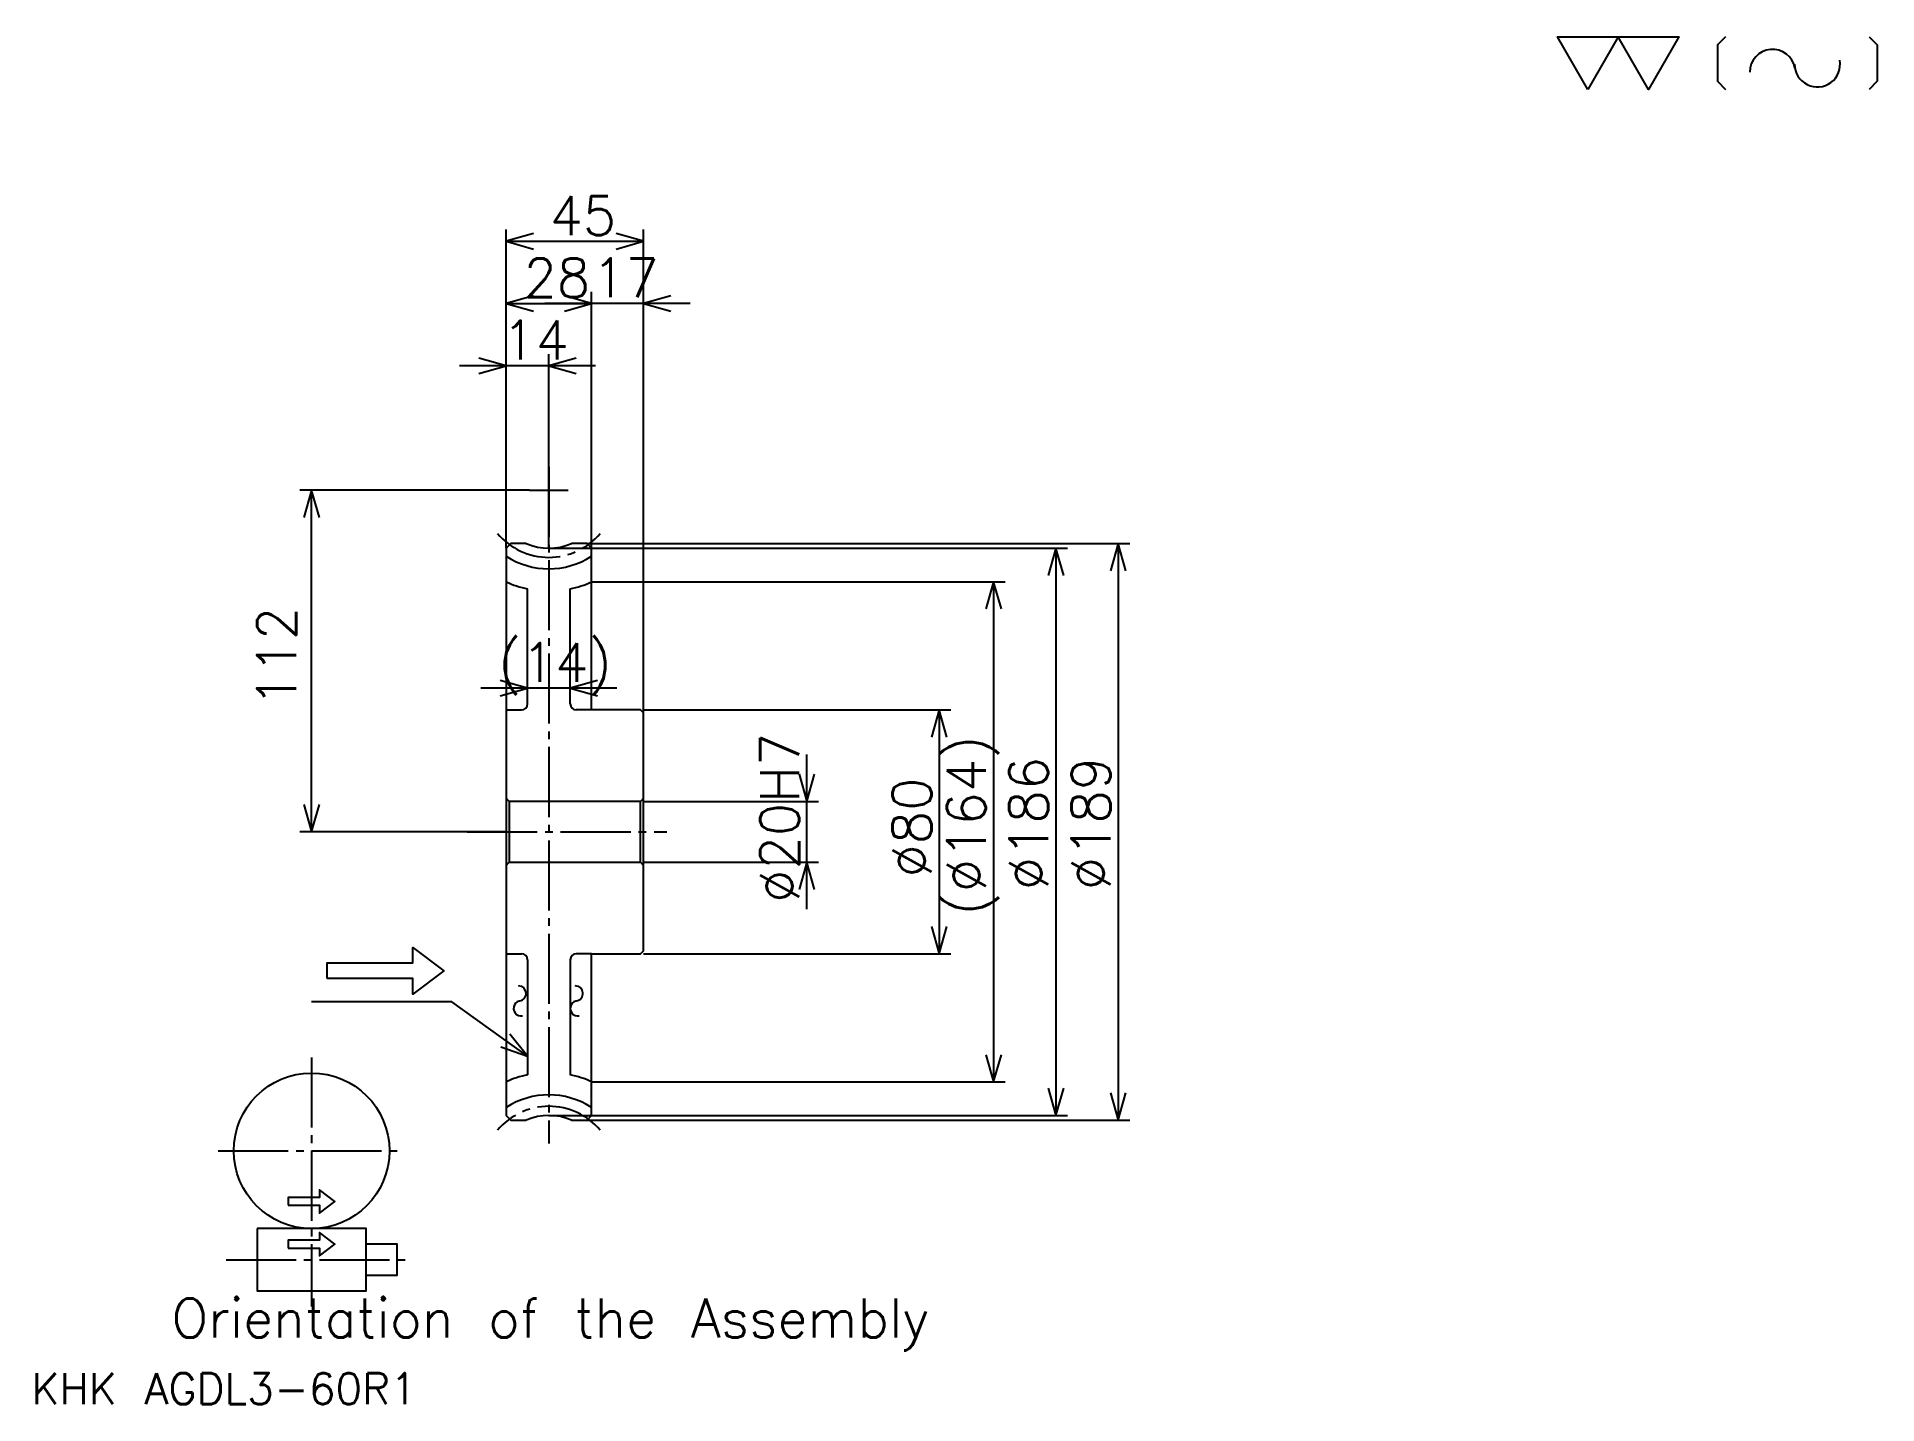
# Model space of a CAD drawing. Extents: x 27 to 631, y 28 to 476.
import ezdxf

# ---------------------------------------------------------------- set-up
doc = ezdxf.new("R2010")
doc.units = 0
doc.linetypes.add('DASHDOT', pattern=[30.612244, 22.959184, -2.55102, 2.55102, -2.55102])
doc.layers.get('0').update_dxf_attribs({"linetype": 'CONTINUOUS'})
doc.layers.add('DASHDOT', color=6, linetype='DASHDOT')
doc.styles.add('KANJI', font='TXT', dxfattribs={"bigfont": 'BIGFONT'})

msp = doc.modelspace()

# ---------------------------------------------------------------- linework, layer by layer
at = {"color": 5}
for p, q in [((181.122452, 310.239807), (181.122452, 413.198975)), ((226.122452, 310.239807), (226.122452, 413.198975)), ((181.122452, 409.372437), (226.122452, 409.372437)), ((209.122452, 310.239807), (209.122452, 392.790833)), ((181.122452, 388.964294), (209.122452, 388.964294)), ((241.428574, 388.964294), (193.81633, 388.964294)), ((210.428574, 368.556122), (165.81633, 368.556122)), ((181.122452, 310.239807), (181.122452, 372.38266)), ((195.122452, 327.739807), (195.122452, 372.38266)), ((188.775513, 327.739807), (113.520409, 327.739807)), ((117.346939, 215.739792), (117.346939, 327.739807)), ((195.122452, 308.739807), (195.122452, 327.739807)), ((181.122452, 308.739807), (181.122452, 310.239807)), ((195.122452, 308.739807), (226.122452, 308.739807)), ((207.622452, 310.239807), (226.122452, 310.239807)), ((209.122452, 308.739807), (209.122452, 310.239807)), ((226.122452, 310.239807), (385.561218, 310.239807)), ((226.122452, 254.739792), (226.122452, 310.239807)), ((226.122452, 308.739807), (365.153076, 308.739807)), ((361.326538, 308.739807), (361.326538, 122.739792)), ((381.73468, 310.239807), (381.73468, 121.239792)), ((209.122452, 297.739807), (226.122452, 297.739807)), ((226.122452, 297.739807), (344.744934, 297.739807)), ((340.918396, 297.739807), (340.918396, 133.739792)), ((217.428574, 262.841827), (172.81633, 262.841827)), ((226.122452, 255.739792), (326.887756, 255.739792)), ((323.061218, 255.739792), (323.061218, 175.739792)), ((279.693878, 190.43367), (279.693878, 241.045914)), ((226.122452, 225.739792), (283.520416, 225.739792)), ((181.122452, 215.739792), (113.520409, 215.739792)), ((226.122452, 205.739792), (283.520416, 205.739792)), ((226.122452, 175.739792), (326.887756, 175.739792)), ((209.122452, 133.739792), (226.122452, 133.739792)), ((226.122452, 133.739792), (344.744934, 133.739792)), ((195.122452, 122.739792), (226.122452, 122.739792)), ((207.622452, 121.239792), (226.122452, 121.239792)), ((226.122452, 122.739792), (365.153076, 122.739792)), ((226.122452, 121.239792), (385.561218, 121.239792))]:
    msp.add_line(p, q, dxfattribs=at)
at = {"color": 4}
for p, q in [((188.122452, 257.739807), (188.122452, 295.378204)), ((202.122452, 257.739807), (202.122452, 295.378204)), ((209.122452, 255.739792), (204.122452, 255.739792)), ((226.122452, 226.739792), (225.122452, 225.739792)), ((181.122452, 204.739792), (182.122452, 205.739792)), ((226.122452, 204.739792), (225.122452, 205.739792)), ((209.122452, 175.739792), (204.122452, 175.739792)), ((188.122452, 173.739792), (188.122452, 136.101379)), ((202.122452, 173.739792), (202.122452, 136.101379))]:
    msp.add_line(p, q, dxfattribs=at)
at = {"color": 7}
for points in [[(535.714294, 459.183685), (525.76532, 476.428589), (565.561218, 476.428589), (555.612244, 459.183685), (545.663269, 476.428589), (535.714294, 459.183685)], [(580.816345, 476.428589), (578.163269, 473.775513), (578.163269, 461.836761), (580.816345, 459.183685)], [(627.908203, 476.428589), (630.561218, 473.775513), (630.561218, 461.836761), (627.908203, 459.183685)]]:
    msp.add_lwpolyline(points, dxfattribs=at)
at = {"color": 5}
for points in [[(190.051025, 411.923462), (181.122452, 409.372437), (190.051025, 406.821411)], [(217.193878, 406.821411), (226.122452, 409.372437), (217.193878, 411.923462)], [(190.051025, 391.51532), (181.122452, 388.964294), (190.051025, 386.413269)], [(200.193878, 386.413269), (209.122452, 388.964294), (200.193878, 391.51532)], [(200.193878, 386.413269), (209.122452, 388.964294), (200.193878, 391.51532)], [(235.051025, 391.51532), (226.122452, 388.964294), (235.051025, 386.413269)], [(172.193878, 366.005096), (181.122452, 368.556122), (172.193878, 371.107147)], [(204.051025, 371.107147), (195.122452, 368.556122), (204.051025, 366.005096)], [(119.897964, 318.811218), (117.346939, 327.739807), (114.795921, 318.811218)], [(363.877563, 299.811218), (361.326538, 308.739807), (358.775513, 299.811218)], [(384.285706, 301.311218), (381.73468, 310.239807), (379.183655, 301.311218)], [(343.469421, 288.811218), (340.918396, 297.739807), (338.367371, 288.811218)], [(179.193878, 260.290802), (188.122452, 262.841827), (179.193878, 265.392853)], [(211.051025, 265.392853), (202.122452, 262.841827), (211.051025, 260.290802)], [(325.612244, 246.811218), (323.061218, 255.739792), (320.510193, 246.811218)], [(277.142853, 234.668365), (279.693878, 225.739792), (282.244904, 234.668365)], [(114.795921, 224.668365), (117.346939, 215.739792), (119.897964, 224.668365)], [(282.244904, 196.811218), (279.693878, 205.739792), (277.142853, 196.811218)], [(320.510193, 184.668365), (323.061218, 175.739792), (325.612244, 184.668365)], [(122.448982, 167.649994), (122.448982, 172.752045), (150.510208, 172.752045), (150.510208, 177.85408), (160.714294, 170.201019), (150.510208, 162.547958), (150.510208, 167.649994), (122.448982, 167.649994)], [(188.122452, 142.139801), (163.265305, 159.996933), (117.346939, 159.996933)], [(179.382706, 145.277283), (188.122452, 142.139801), (182.359451, 149.420929)], [(338.367371, 142.668365), (340.918396, 133.739792), (343.469421, 142.668365)], [(358.775513, 131.668365), (361.326538, 122.739792), (363.877563, 131.668365)], [(379.183655, 130.168365), (381.73468, 121.239792), (384.285706, 130.168365)], [(109.693878, 93.29081), (119.897964, 93.29081), (119.897964, 90.739792), (125, 94.566322), (119.897964, 98.392853), (119.897964, 95.841835), (109.693878, 95.841835), (109.693878, 93.29081)], [(99.489799, 85.637756), (99.489799, 65.229584), (135.204086, 65.229584), (135.204086, 85.637756), (99.489799, 85.637756)], [(109.693878, 79.260193), (119.897964, 79.260193), (119.897964, 76.709183), (125, 80.535706), (119.897964, 84.362244), (119.897964, 81.811218), (109.693878, 81.811218), (109.693878, 79.260193)], [(135.204086, 70.331635), (145.408173, 70.331635), (145.408173, 80.535706), (135.204086, 80.535706)]]:
    msp.add_lwpolyline(points, dxfattribs=at)
at = {"color": 4}
for points in [[(187.723129, 310.239807), (182.622452, 310.239807), (181.122452, 308.739807), (181.122452, 204.739792)], [(202.521774, 121.239792), (207.622452, 121.239792), (209.122452, 122.739792), (209.122452, 175.739792), (225.122452, 175.739792), (226.122452, 176.739792), (226.122452, 254.739792), (225.122452, 255.739792), (209.122452, 255.739792), (209.122452, 308.739807), (207.622452, 310.239807), (202.521774, 310.239807)], [(181.122452, 255.739792), (186.122452, 255.739792)], [(181.122452, 226.739792), (182.122452, 225.739792), (182.122452, 205.739792), (225.122452, 205.739792), (225.122452, 225.739792), (182.122452, 225.739792)], [(181.122452, 204.739792), (181.122452, 122.739792), (182.622452, 121.239792), (187.723129, 121.239792)], [(181.122452, 175.739792), (186.122452, 175.739792)]]:
    msp.add_lwpolyline(points, dxfattribs=at)
at = {"color": 5}
msp.add_circle((117.346939, 111.147957), 25.510204, dxfattribs=at)
at = {"color": 7}
for centre, radius, start, end in [((596.237244, 464.852264), 7.461735, 10, 180), ((610.934021, 467.443695), 7.461735, 180, 10), ((185.177795, 162.752548), 2.487245, 280, 90), ((203.769623, 162.752548), 2.487245, 280, 90), ((186.041595, 157.853638), 2.487245, 90, 280), ((204.633438, 157.853638), 2.487245, 90, 280)]:
    msp.add_arc(centre, radius, start, end, dxfattribs=at)
at = {"color": 4}
for centre, radius, start, end in [((195.122452, 327.739807), 19, 247.080457927, 292.919542073), ((195.122452, 327.739807), 25.75, 237.064854969, 302.935145031), ((195.122452, 327.739807), 33.11, 244.983105824, 257.794622955), ((195.122452, 327.739807), 33.11, 282.205377045, 295.016894176), ((186.122452, 257.739807), 2, 270, 0), ((204.122452, 257.739807), 2, 180, 270), ((204.122452, 257.739807), 2, 180, 270), ((186.122452, 173.739792), 2, 0, 90), ((204.122452, 173.739792), 2, 90, 180), ((204.122452, 173.739792), 2, 90, 180), ((195.122452, 103.739792), 33.11, 102.205377045, 115.016894176), ((195.122452, 103.739792), 33.11, 64.983105824, 77.794622955), ((195.122452, 103.739792), 25.75, 57.064854969, 122.935145031), ((195.122452, 103.739792), 19, 67.080457927, 112.919542073)]:
    msp.add_arc(centre, radius, start, end, dxfattribs=at)
at = {"layer": 'DASHDOT', "color": 7}
for p, q in [((195.122452, 335.392853), (195.122452, 113.586731)), ((188.775513, 327.739807), (201.469391, 327.739807)), ((168.367355, 215.739792), (233.775513, 215.739792)), ((117.346939, 141.760193), (117.346939, 60.127548)), ((86.734695, 111.147957), (147.959183, 111.147957)), ((89.285721, 75.43367), (150.510208, 75.43367))]:
    msp.add_line(p, q, dxfattribs=at)
for centre, start, end in [((195.122452, 327.739807), 219.999998481, 320.000001519), ((195.122452, 103.739792), 39.999998481, 140.000001519)]:
    msp.add_arc(centre, 22, start, end, dxfattribs=at)

# ---------------------------------------------------------------- texts
at = {"color": 7, "style": 'KANJI'}
for s, height, p in [('45', 12.755102, (195.331635, 411.413269)), ('28', 12.755102, (186.831635, 391.005096)), ('17', 12.755102, (209.331635, 391.005096)), ('14', 12.755102, (179.831635, 370.596924)), ('(14)', 12.755102, (178.540817, 264.88266)), ('Orientation of the Assembly', 12.755102, (71.428574, 49.923462)), ('KHK AGDL3-60R1', 10.204082, (25.510204, 28.061224))]:
    msp.add_text(s, height=height, dxfattribs=at).set_placement(p)
for s, p in [('112', (112.244904, 256.752563)), ('%%c20H7', (277.142853, 192.461731)), ('(%%c164)', (338.367371, 188.316315)), ('%%c186', (358.775513, 196.607147)), ('%%c189', (379.183655, 196.607147)), ('%%c80', (320.510193, 200.752548))]:
    msp.add_text(s, height=12.755102, rotation=90, dxfattribs=at).set_placement(p)

doc.saveas('drawing.dxf')
